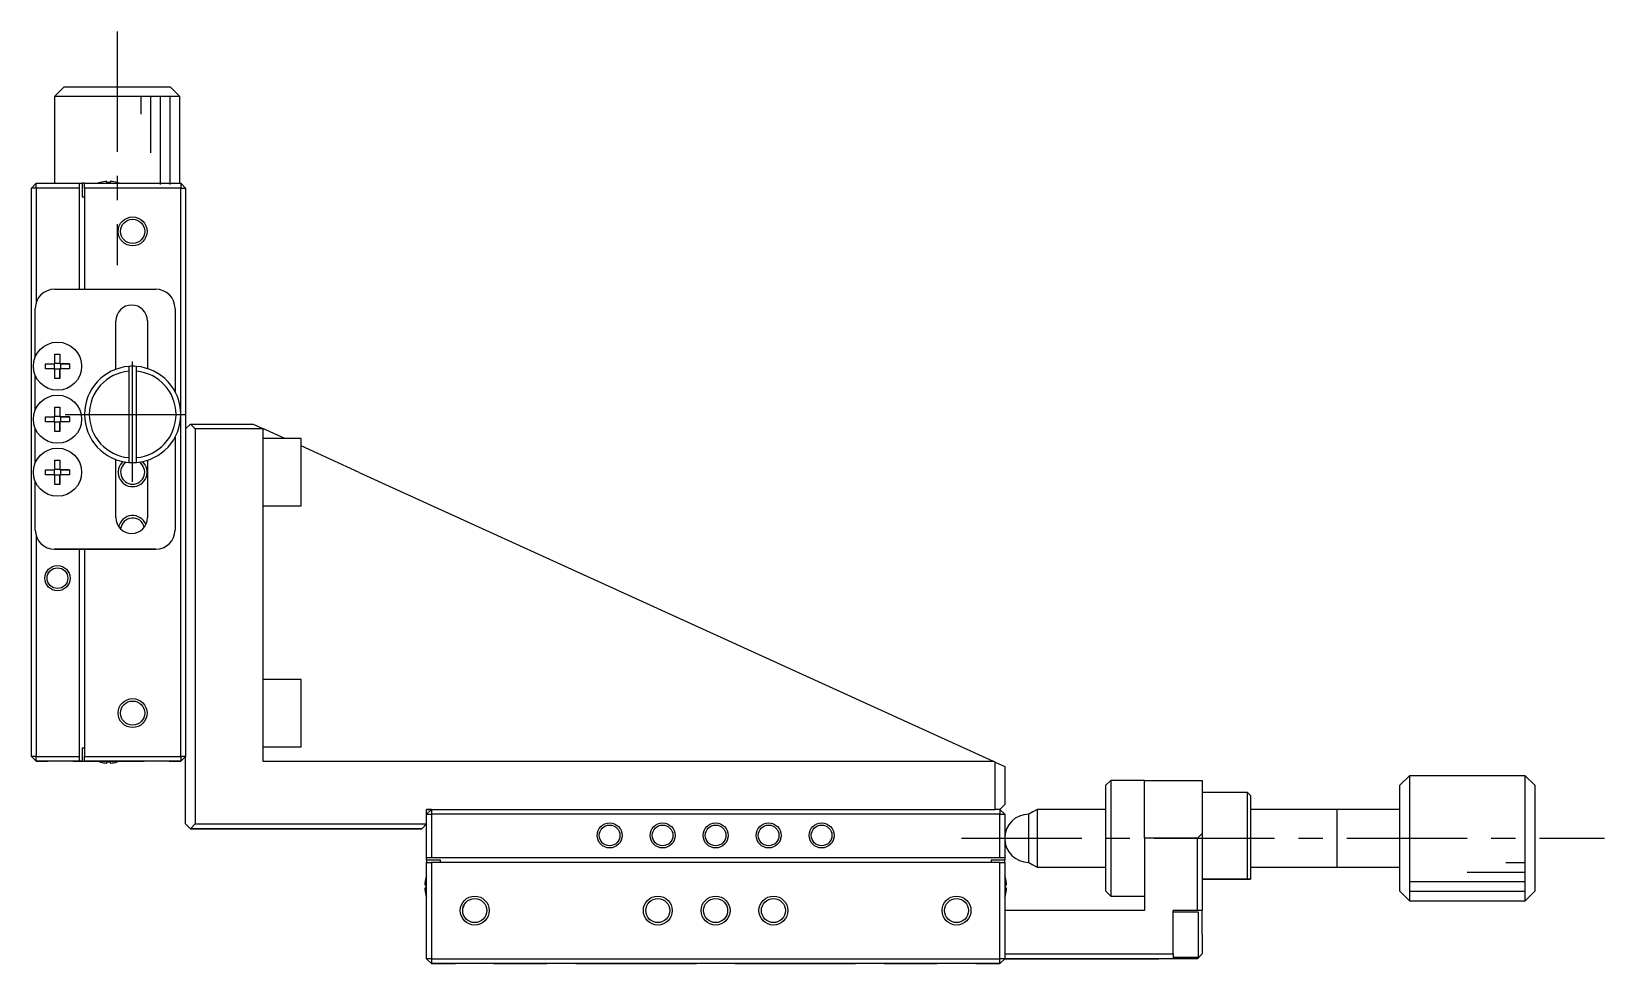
# Model space of a CAD drawing. Extents: x -216 to 381, y 30 to 513.
# Drawn here: x -215.5 to -52.3, y 233.8 to 330.5 of the extents above; entities that cross this region are included whole.
import ezdxf

# ---------------------------------------------------------------- set-up
doc = ezdxf.new("R2010")
doc.units = 0
doc.header["$LTSCALE"] = 10
doc.linetypes.add('CENTER', pattern=[2, 1.25, -0.25, 0.25, -0.25])
doc.layers.get('0').update_dxf_attribs({"linetype": 'CONTINUOUS'})
doc.layers.add('CENTER', color=1, linetype='CENTER')

msp = doc.modelspace()

# ---------------------------------------------------------------- linework, layer by layer
at = {"color": 7, "linetype": 'CONTINUOUS'}
for p, q in [((-212.100137, 324.799082), (-213.100137, 323.799082)), ((-206.541269, 323.799082), (-213.100137, 323.799082)), ((-213.100137, 323.799082), (-213.100137, 314.799082)), ((-212.100137, 324.799082), (-206.550326, 324.799082)), ((-206.550326, 324.799082), (-201.100137, 324.799082)), ((-200.100137, 323.799082), (-206.541269, 323.799082)), ((-200.100137, 323.799082), (-201.100137, 324.799082)), ((-200.100137, 314.799083), (-200.100137, 323.799082)), ((-215.000137, 314.799083), (-215.500137, 314.299083)), ((-215.500137, 255.299083), (-215.500137, 314.299083)), ((-215.000137, 314.299083), (-215.500137, 314.299083)), ((-215.000137, 314.299083), (-215.000137, 314.799083)), ((-215.000137, 314.799083), (-210.500137, 314.799083)), ((-215.000137, 314.299083), (-215.000137, 302.423582)), ((-210.500137, 314.299083), (-215.000137, 314.299083)), ((-210.500137, 314.299083), (-210.500137, 314.799083)), ((-210.500137, 314.799083), (-210.250137, 314.799083)), ((-210.500137, 303.799083), (-210.500137, 314.299083)), ((-210.250137, 314.799083), (-210.250137, 313.399083)), ((-210.000137, 314.799083), (-210.250137, 314.799083)), ((-210.000137, 314.799083), (-200.000137, 314.799083)), ((-210.000137, 314.299083), (-210.000137, 314.799083)), ((-200.000137, 314.299083), (-210.000137, 314.299083)), ((-210.000137, 314.299083), (-210.000137, 303.799083)), ((-208.386498, 314.868604), (-208.388753, 314.873227)), ((-207.680137, 314.868604), (-207.680137, 314.988941)), ((-207.320137, 314.868604), (-207.680137, 314.868604)), ((-207.320137, 314.988941), (-207.320137, 314.868604)), ((-206.611521, 314.873227), (-206.613775, 314.868604)), ((-200.000137, 314.799083), (-200.000137, 314.299083)), ((-200.000137, 314.799083), (-199.500137, 314.299083)), ((-200.000137, 290.799083), (-200.000137, 314.299083)), ((-200.000137, 314.299083), (-199.500137, 314.299083)), ((-199.500137, 314.299083), (-199.500137, 255.299083)), ((-210.250137, 313.399083), (-210.000137, 313.399082)), ((-213.100137, 303.799083), (-202.600137, 303.799083)), ((-215.100137, 296.778878), (-215.100137, 301.799083)), ((-206.750137, 295.482831), (-206.750137, 300.499083)), ((-203.450137, 300.499083), (-203.450137, 295.552765)), ((-200.600137, 301.799083), (-200.600137, 293.173951)), ((-214.058726, 296.059083), (-213.060137, 296.059083)), ((-214.058726, 295.539083), (-214.058726, 296.059083)), ((-214.058726, 296.059083), (-213.101512, 296.059083)), ((-213.060137, 295.539083), (-214.058726, 295.539083)), ((-213.101512, 296.059083), (-213.060137, 296.059083)), ((-213.101512, 295.539083), (-213.101512, 296.059083)), ((-213.060137, 297.057672), (-212.540137, 297.057672)), ((-213.060137, 296.059083), (-213.060137, 297.057672)), ((-213.060137, 296.100457), (-212.540137, 296.100457)), ((-213.060137, 294.540493), (-213.060137, 295.539083)), ((-212.540137, 295.497708), (-213.060137, 295.497708)), ((-212.540137, 297.057672), (-212.540137, 296.059083)), ((-212.540137, 297.057672), (-212.540137, 296.100457)), ((-212.540137, 296.100457), (-212.540137, 296.059083)), ((-212.540137, 296.059083), (-211.541547, 296.059083)), ((-212.540137, 296.059083), (-212.498762, 296.059083)), ((-212.540137, 295.539083), (-212.540137, 294.540493)), ((-211.541547, 295.539083), (-212.540137, 295.539083)), ((-212.540137, 295.539083), (-212.540137, 295.497708)), ((-212.540137, 294.540493), (-212.540137, 295.497708)), ((-211.541547, 296.059083), (-212.498762, 296.059083)), ((-212.498762, 296.059083), (-212.498762, 295.539083)), ((-211.541547, 296.059083), (-211.541547, 295.539083)), ((-205.400137, 295.783057), (-205.400137, 295.281269)), ((-204.600137, 295.281269), (-204.600137, 295.783057)), ((-215.100137, 291.278878), (-215.100137, 294.819287)), ((-212.540137, 294.540493), (-213.060137, 294.540493)), ((-205.400137, 295.281269), (-205.400137, 286.316896)), ((-204.600137, 286.316896), (-204.600137, 295.281269)), ((-213.060137, 291.557672), (-212.540137, 291.557672)), ((-213.060137, 290.559083), (-213.060137, 291.557672)), ((-213.060137, 290.600457), (-212.540137, 290.600457)), ((-212.540137, 291.557672), (-212.540137, 290.559083)), ((-212.540137, 291.557672), (-212.540137, 290.600457)), ((-212.540137, 290.600457), (-212.540137, 290.559083)), ((-200.000137, 255.299083), (-200.000137, 290.799083)), ((-215.100137, 285.778878), (-215.100137, 289.319287)), ((-214.058726, 290.559083), (-213.060137, 290.559083)), ((-214.058726, 290.039083), (-214.058726, 290.559083)), ((-214.058726, 290.559083), (-213.101512, 290.559083)), ((-213.060137, 290.039083), (-214.058726, 290.039083)), ((-213.101512, 290.559083), (-213.060137, 290.559083)), ((-213.101512, 290.039083), (-213.101512, 290.559083)), ((-213.060137, 289.040493), (-213.060137, 290.039083)), ((-212.540137, 289.997708), (-213.060137, 289.997708)), ((-212.540137, 289.040493), (-213.060137, 289.040493)), ((-212.540137, 290.559083), (-211.541547, 290.559083)), ((-212.540137, 290.559083), (-212.498762, 290.559083)), ((-212.540137, 290.039083), (-212.540137, 289.040493)), ((-211.541547, 290.039083), (-212.540137, 290.039083)), ((-212.540137, 290.039083), (-212.540137, 289.997708)), ((-212.540137, 289.040493), (-212.540137, 289.997708)), ((-211.541547, 290.559083), (-212.498762, 290.559083)), ((-212.498762, 290.559083), (-212.498762, 290.039083)), ((-211.541547, 290.559083), (-211.541547, 290.039083)), ((-199.000137, 289.799083), (-199.500137, 289.299083)), ((-198.500137, 289.299083), (-199.000137, 289.799083)), ((-199.000137, 289.799083), (-192.500137, 289.799083)), ((-198.500137, 289.299083), (-198.500137, 248.299083)), ((-191.500137, 289.299083), (-198.500137, 289.299083)), ((-192.500137, 289.799083), (-191.500137, 289.343356)), ((-191.500137, 289.343356), (-191.500137, 289.299083)), ((-189.20869, 288.299084), (-191.500137, 289.343356)), ((-191.500137, 289.299083), (-191.500137, 254.799083)), ((-200.600137, 288.424214), (-200.600137, 278.799083)), ((-187.500137, 288.299084), (-191.500137, 288.299084)), ((-187.500137, 281.299084), (-187.500137, 288.299084)), ((-181.500137, 284.786094), (-187.500137, 287.520451)), ((-213.060137, 286.057672), (-212.540137, 286.057672)), ((-213.060137, 285.059083), (-213.060137, 286.057672)), ((-212.540137, 286.057672), (-212.540137, 285.059083)), ((-212.540137, 286.057672), (-212.540137, 285.100457)), ((-206.750137, 280.099083), (-206.750137, 286.115334)), ((-205.400137, 286.316896), (-205.400137, 285.815108)), ((-204.600137, 285.815108), (-204.600137, 286.316896)), ((-203.450137, 286.0454), (-203.450137, 280.099083)), ((-214.058726, 285.059083), (-213.060137, 285.059083)), ((-214.058726, 284.539083), (-214.058726, 285.059083)), ((-214.058726, 285.059083), (-213.101512, 285.059083)), ((-213.060137, 284.539083), (-214.058726, 284.539083)), ((-213.101512, 285.059083), (-213.060137, 285.059083)), ((-213.101512, 284.539083), (-213.101512, 285.059083)), ((-213.060137, 285.100457), (-212.540137, 285.100457)), ((-213.060137, 283.540493), (-213.060137, 284.539083)), ((-212.540137, 284.497708), (-213.060137, 284.497708)), ((-212.540137, 285.100457), (-212.540137, 285.059083)), ((-212.540137, 285.059083), (-211.541547, 285.059083)), ((-212.540137, 285.059083), (-212.498762, 285.059083)), ((-212.540137, 284.539083), (-212.540137, 283.540493)), ((-211.541547, 284.539083), (-212.540137, 284.539083)), ((-212.540137, 284.539083), (-212.540137, 284.497708)), ((-212.540137, 283.540493), (-212.540137, 284.497708)), ((-211.541547, 285.059083), (-212.498762, 285.059083)), ((-212.498762, 285.059083), (-212.498762, 284.539083)), ((-211.541547, 285.059083), (-211.541547, 284.539083)), ((-181.500137, 284.786094), (-115.699646, 254.799083)), ((-215.100137, 278.799083), (-215.100137, 283.819287)), ((-212.540137, 283.540493), (-213.060137, 283.540493)), ((-191.500137, 281.299084), (-187.500137, 281.299084)), ((-215.000137, 278.174583), (-215.000137, 255.299083)), ((-202.600137, 276.799083), (-213.100137, 276.799083)), ((-213.100137, 276.799083), (-210.500137, 276.799083)), ((-210.500137, 276.799083), (-210.000137, 276.799083)), ((-210.500137, 255.299083), (-210.500137, 276.799083)), ((-210.000137, 276.799083), (-202.600137, 276.799083)), ((-210.000137, 276.799083), (-210.000137, 255.299083)), ((-187.500137, 263.299084), (-191.500137, 263.299084)), ((-187.500137, 256.299084), (-187.500137, 263.299084)), ((-215.000137, 254.799083), (-215.500137, 255.299083)), ((-215.000137, 255.299083), (-215.500137, 255.299083)), ((-215.500137, 255.299083), (-215.150137, 254.949083)), ((-215.500137, 255.299082), (-215.000137, 254.799082)), ((-215.150137, 254.949082), (-215.500137, 255.299082)), ((-215.000137, 254.799083), (-215.000137, 255.299083)), ((-215.000137, 255.299083), (-210.500137, 255.299083)), ((-210.500137, 254.799083), (-215.000137, 254.799083)), ((-215.000137, 254.799082), (-213.800132, 254.799082)), ((-211.200142, 254.799082), (-210.500137, 254.799082)), ((-210.750137, 254.799083), (-210.500137, 254.799083)), ((-210.750137, 254.799083), (-210.500137, 254.799083)), ((-210.500137, 254.799083), (-210.500137, 255.299083)), ((-210.250137, 254.799083), (-210.500137, 254.799083)), ((-210.500137, 254.799082), (-210.250137, 254.799082)), ((-210.250137, 256.199083), (-210.250137, 254.799083)), ((-210.250137, 256.199083), (-210.000137, 256.199083)), ((-210.250137, 256.199083), (-210.000137, 256.199083)), ((-210.250137, 254.799083), (-210.000137, 254.799083)), ((-210.250137, 254.799082), (-210.000137, 254.799082)), ((-210.000137, 255.299083), (-200.000137, 255.299083)), ((-210.000137, 254.799083), (-210.000137, 255.299083)), ((-200.000137, 254.799083), (-210.000137, 254.799083)), ((-210.000137, 254.799083), (-207.450137, 254.799083)), ((-210.000137, 254.799083), (-209.750137, 254.799083)), ((-210.000137, 254.799083), (-209.750137, 254.799083)), ((-209.300137, 254.799082), (-208.61369, 254.799082)), ((-208.61369, 254.799082), (-209.300137, 254.799082)), ((-208.388753, 254.724938), (-208.386498, 254.729561)), ((-208.388753, 254.724938), (-208.386498, 254.729561)), ((-207.680137, 254.729561), (-207.320137, 254.729561)), ((-207.680137, 254.609224), (-207.680137, 254.729561)), ((-207.450137, 254.799083), (-204.700137, 254.799083)), ((-207.320137, 254.729561), (-207.320137, 254.609224)), ((-206.613775, 254.729561), (-206.611521, 254.724938)), ((-206.613775, 254.729561), (-206.611521, 254.724938)), ((-206.386584, 254.799082), (-204.700137, 254.799082)), ((-206.386584, 254.799082), (-204.700137, 254.799082)), ((-204.500137, 254.799083), (-204.700137, 254.799083)), ((-204.700137, 254.799082), (-203.800132, 254.799082)), ((-204.500137, 254.799082), (-204.700137, 254.799082)), ((-201.200142, 254.799082), (-200.000137, 254.799082)), ((-200.000137, 255.299083), (-200.000137, 254.799083)), ((-199.500137, 255.299083), (-200.000137, 254.799083)), ((-199.500137, 255.299083), (-200.000137, 255.299083)), ((-199.500137, 255.299082), (-200.000137, 254.799082)), ((-199.500137, 248.299083), (-199.500137, 255.299083)), ((-191.500137, 256.299084), (-187.500137, 256.299084)), ((-191.500137, 254.799083), (-115.699646, 254.799083)), ((-115.500137, 254.708161), (-115.699646, 254.799083)), ((-115.500137, 249.799083), (-115.500137, 254.708161)), ((-115.500137, 254.708161), (-114.500137, 254.252435)), ((-114.500137, 254.252435), (-114.500137, 250.299083)), ((-72.500137, 253.299082), (-73.500137, 252.299082)), ((-72.500137, 253.299082), (-72.500137, 246.740215)), ((-60.500137, 253.299082), (-72.500137, 253.299082)), ((-60.500137, 240.299082), (-60.500137, 253.299082)), ((-59.500137, 252.299082), (-60.500137, 253.299082)), ((-103.500137, 252.799082), (-104.000137, 252.299082)), ((-104.000137, 241.299082), (-104.000137, 252.299082)), ((-103.500137, 252.799082), (-103.500137, 240.799082)), ((-100.000137, 252.799082), (-103.500137, 252.799082)), ((-100.000137, 252.799082), (-94.000137, 252.799082)), ((-100.000137, 246.799083), (-100.000137, 252.799082)), ((-94.000137, 252.799082), (-94.000137, 247.299083)), ((-89.300137, 251.549082), (-94.000137, 251.549082)), ((-89.300137, 242.549082), (-89.300137, 251.549082)), ((-89.000137, 251.249082), (-89.300137, 251.549082)), ((-73.500137, 246.749271), (-73.500137, 252.299082)), ((-59.500137, 252.299082), (-59.500137, 241.299082)), ((-174.000137, 249.799083), (-174.500137, 249.299083)), ((-174.500137, 249.799083), (-115.500137, 249.799083)), ((-174.500137, 248.299083), (-174.500137, 249.799083)), ((-174.000137, 249.799082), (-174.500137, 249.799082)), ((-174.000137, 249.799083), (-174.000137, 249.299083)), ((-115.000137, 249.799083), (-115.500137, 249.799083)), ((-115.000137, 249.799083), (-114.500137, 250.299083)), ((-114.500137, 250.299082), (-115.000137, 249.799082)), ((-115.000137, 249.799083), (-114.500137, 249.299083)), ((-115.000137, 249.799083), (-115.000137, 249.299083)), ((-111.134112, 249.799082), (-111.567124, 249.549082)), ((-111.134112, 249.799082), (-111.134112, 246.771913)), ((-104.000137, 249.799082), (-111.134112, 249.799082)), ((-89.000137, 251.249082), (-89.000137, 242.549082)), ((-79.995137, 249.799082), (-89.000137, 249.799082)), ((-73.500137, 249.799082), (-80.005137, 249.799082)), ((-80.000137, 243.799077), (-80.000137, 249.799088)), ((-199.500137, 248.299083), (-199.000137, 247.799083)), ((-199.000137, 247.799082), (-199.500137, 248.299082)), ((-199.000137, 247.799083), (-198.500137, 248.299083)), ((-198.500137, 248.299083), (-174.500137, 248.299083)), ((-174.500137, 248.299083), (-175.000137, 247.799083)), ((-175.000137, 247.799082), (-174.500137, 248.299082)), ((-174.500137, 249.299083), (-174.000137, 249.299083)), ((-174.500137, 244.799083), (-174.500137, 248.299083)), ((-115.000137, 249.299083), (-174.000137, 249.299083)), ((-174.000137, 249.299083), (-174.000137, 244.799083)), ((-115.000137, 249.299083), (-114.500137, 249.299083)), ((-115.000137, 244.799083), (-115.000137, 249.299083)), ((-114.500137, 249.299083), (-114.500137, 244.799083)), ((-111.567124, 249.549082), (-112.000137, 249.299082)), ((-112.000137, 246.776441), (-112.000137, 249.299082)), ((-175.000137, 247.799083), (-199.000137, 247.799083)), ((-199.000137, 247.799082), (-175.000137, 247.799082)), ((-112.000137, 244.299082), (-112.000137, 246.776441)), ((-111.134112, 246.771913), (-111.134112, 243.799082)), ((-100.000137, 246.799083), (-100.000137, 239.299083)), ((-94.500137, 246.799083), (-100.000137, 246.799083)), ((-94.500137, 246.799083), (-94.000137, 247.299083)), ((-94.500137, 239.299083), (-94.500137, 246.799083)), ((-94.000137, 247.299083), (-94.000137, 239.299083)), ((-73.500137, 241.299082), (-73.500137, 246.749271)), ((-72.500137, 246.740215), (-72.500137, 240.299082)), ((-174.500137, 244.799083), (-174.000137, 244.799083)), ((-174.500137, 244.799083), (-173.000137, 244.799083)), ((-174.500137, 244.549083), (-174.500137, 244.799083)), ((-174.500137, 244.549083), (-173.100137, 244.549083)), ((-174.500137, 244.549083), (-173.100137, 244.549083)), ((-174.500137, 244.549083), (-174.500137, 244.299082)), ((-174.500137, 234.299083), (-174.500137, 244.299083)), ((-174.500137, 244.299083), (-174.000137, 244.299083)), ((-174.000137, 244.799083), (-115.000137, 244.799083)), ((-174.000137, 244.299083), (-174.000137, 234.299083)), ((-115.000137, 244.299083), (-174.000137, 244.299083)), ((-173.500137, 244.799083), (-173.000137, 244.799083)), ((-173.500137, 244.799083), (-165.500137, 244.799083)), ((-173.100137, 244.549083), (-173.100137, 244.299082)), ((-166.000137, 244.799083), (-123.000137, 244.799083)), ((-165.984868, 244.799083), (-165.500137, 244.799083)), ((-123.500137, 244.799083), (-123.000137, 244.799083)), ((-123.500137, 244.799083), (-115.500137, 244.799083)), ((-116.000137, 244.799083), (-114.500137, 244.799083)), ((-115.984868, 244.799083), (-115.500137, 244.799083)), ((-115.900137, 244.549083), (-114.500137, 244.549083)), ((-115.900137, 244.549083), (-115.900137, 244.299082)), ((-115.900137, 244.549083), (-114.500137, 244.549083)), ((-115.000137, 244.799083), (-114.500137, 244.799083)), ((-115.000137, 234.299083), (-115.000137, 244.299083)), ((-115.000137, 244.299083), (-114.500137, 244.299083)), ((-114.500137, 244.799083), (-114.500137, 244.549083)), ((-114.500137, 244.299082), (-114.500137, 244.549083)), ((-114.500137, 244.299083), (-114.500137, 234.299083)), ((-112.000137, 244.299082), (-111.567124, 244.049082)), ((-111.567124, 244.049082), (-111.134112, 243.799082)), ((-111.134112, 243.799082), (-104.000137, 243.799082)), ((-89.000137, 243.799082), (-80.000137, 243.799082)), ((-80.005137, 243.799082), (-80.000137, 243.799082)), ((-80.000137, 243.799082), (-73.500137, 243.799082)), ((-80.000137, 243.799082), (-79.995137, 243.799082)), ((-174.689996, 241.979083), (-174.569659, 241.979083)), ((-174.689996, 241.979083), (-174.569659, 241.979082)), ((-174.569659, 241.619083), (-174.689996, 241.619083)), ((-174.574281, 242.687698), (-174.569659, 242.685444)), ((-174.574281, 242.687698), (-174.569659, 242.685444)), ((-174.569659, 241.979083), (-174.569659, 241.619083)), ((-114.430615, 242.685444), (-114.425993, 242.687698)), ((-114.430615, 242.685444), (-114.425993, 242.687698)), ((-114.430615, 241.979083), (-114.310278, 241.979083)), ((-114.430615, 241.619083), (-114.430615, 241.979083)), ((-114.310278, 241.979083), (-114.430615, 241.979082)), ((-114.310278, 241.619083), (-114.430615, 241.619083)), ((-94.000137, 242.549082), (-89.300137, 242.549082)), ((-89.300137, 242.549082), (-94.000137, 242.549082)), ((-89.000137, 242.549082), (-89.300137, 242.549082)), ((-89.300137, 242.549082), (-89.000137, 242.549082)), ((-174.569659, 240.912721), (-174.574281, 240.910467)), ((-114.425993, 240.910467), (-114.430615, 240.912721)), ((-104.000137, 241.299082), (-103.500137, 240.799082)), ((-103.500137, 240.799082), (-100.000137, 240.799082)), ((-73.500137, 241.299082), (-72.500137, 240.299082)), ((-72.500137, 240.299082), (-60.500137, 240.299082)), ((-60.500137, 240.299082), (-59.500137, 241.299082)), ((-100.000137, 239.299083), (-114.500137, 239.299083)), ((-94.500137, 239.299083), (-97.000137, 239.299083)), ((-97.000137, 234.799083), (-97.000137, 239.299083)), ((-94.000137, 239.299083), (-97.000137, 239.299083)), ((-94.400137, 239.149082), (-97.000137, 239.149082)), ((-94.000137, 239.299083), (-94.500137, 239.299083)), ((-94.400137, 234.449082), (-94.400137, 239.149082)), ((-94.000137, 236.799082), (-94.000137, 239.299083)), ((-94.000137, 236.799082), (-94.000137, 234.799082)), ((-174.500137, 234.299083), (-174.000137, 233.799083)), ((-174.000137, 234.299083), (-174.500137, 234.299083)), ((-174.500137, 234.299082), (-174.000137, 233.799082)), ((-174.000137, 234.299083), (-115.000137, 234.299083)), ((-174.000137, 234.299083), (-174.000137, 233.799083)), ((-115.000137, 233.799083), (-174.000137, 233.799083)), ((-174.000137, 233.799082), (-171.500132, 233.799082)), ((-167.500142, 233.799082), (-162.000132, 233.799082)), ((-159.000142, 233.799082), (-146.500132, 233.799082)), ((-142.500142, 233.799082), (-130.000132, 233.799082)), ((-127.000142, 233.799082), (-121.500132, 233.799082)), ((-117.500142, 233.799082), (-115.000137, 233.799082)), ((-115.000137, 233.799083), (-115.000137, 234.299083)), ((-114.500137, 234.299083), (-115.000137, 234.299083)), ((-115.000137, 233.799083), (-114.500137, 234.299083)), ((-115.000137, 233.799082), (-114.500137, 234.299082)), ((-114.500137, 234.799083), (-97.000137, 234.799083)), ((-97.000137, 234.299083), (-114.500137, 234.299083)), ((-114.500137, 234.299082), (-98.500132, 234.299082)), ((-97.000137, 234.799083), (-97.000137, 234.299083)), ((-97.000137, 234.449082), (-94.400137, 234.449082)), ((-94.500137, 234.299082), (-97.000137, 234.299082)), ((-94.500137, 234.299082), (-95.500142, 234.299082)), ((-94.500137, 234.299082), (-94.000137, 234.799082)), ((-94.000137, 234.799082), (-94.500137, 234.299082))]:
    msp.add_line(p, q, dxfattribs=at)
at = {"color": 3, "linetype": 'CONTINUOUS'}
for p, q in [((-204.100137, 321.949082), (-204.100137, 323.799082)), ((-203.100137, 317.949082), (-203.100137, 323.799082)), ((-202.100137, 314.649083), (-202.100137, 323.799082)), ((-201.100137, 314.649083), (-201.100137, 323.799082)), ((-66.500137, 243.299082), (-60.500137, 243.299082)), ((-62.500137, 244.299082), (-60.500137, 244.299082)), ((-72.500137, 242.299082), (-60.500137, 242.299082)), ((-72.500137, 241.299082), (-60.500137, 241.299082)), ((-170.645781, 239.799083), (-170.709059, 239.616899))]:
    msp.add_line(p, q, dxfattribs=at)
for centre, radius in [((-205.000137, 309.799083), 1.5), ((-212.800137, 273.799083), 1.3), ((-205.000137, 259.799083), 1.5), ((-155.500137, 247.099083), 1.3), ((-150.000137, 247.099083), 1.3), ((-144.500137, 247.099083), 1.3), ((-139.000137, 247.099083), 1.3), ((-133.500137, 247.099083), 1.3), ((-169.500137, 239.299083), 1.5), ((-150.500137, 239.299083), 1.5), ((-144.500137, 239.299083), 1.5), ((-138.500137, 239.299083), 1.5), ((-119.500137, 239.299083), 1.5)]:
    msp.add_circle(centre, radius, dxfattribs=at)
at = {"color": 7, "linetype": 'CONTINUOUS'}
for centre, radius in [((-205.000137, 309.799083), 1.25), ((-212.800137, 295.799083), 2.5), ((-212.800137, 290.299083), 2.5), ((-212.800137, 284.799083), 2.5), ((-212.800137, 273.799083), 1.075), ((-205.000137, 259.799083), 1.25), ((-155.500137, 247.099083), 1.075), ((-150.000137, 247.099083), 1.075), ((-144.500137, 247.099083), 1.075), ((-139.000137, 247.099083), 1.075), ((-133.500137, 247.099083), 1.075), ((-169.500137, 239.299083), 1.25), ((-150.500137, 239.299083), 1.25), ((-144.500137, 239.299083), 1.25), ((-138.500137, 239.299083), 1.25), ((-119.500137, 239.299083), 1.25)]:
    msp.add_circle(centre, radius, dxfattribs=at)
for centre, radius, start, end in [((-207.500137, 311.799083), 3.2, 106.122533, 110.364136), ((-207.500137, 311.799083), 3.194933, 93.229709, 106.106712), ((-207.500137, 311.799083), 3.194933, 73.893288, 86.770291), ((-207.500137, 311.799083), 3.2, 69.635865, 73.877467), ((-213.100137, 301.799083), 2, 90, 180), ((-202.600137, 301.799083), 2, 0, 90), ((-205.100137, 300.499083), 1.65, 0, 180), ((-205.000137, 290.799083), 5, 94.588566, 265.411434), ((-205.000137, 290.799083), 5, 85.411434, 94.588566), ((-205.000137, 290.799083), 5, 274.588566, 85.411434), ((-205.000137, 290.799083), 4.5, 95.099689, 264.900311), ((-205.000137, 290.799083), 4.5, 275.099689, 84.900311), ((-205.000137, 284.799083), 1.25, 123.12294, 270), ((-205.000137, 290.799083), 5, 265.411434, 274.588566), ((-205.000137, 284.799083), 1.25, 270, 56.87706), ((-205.100137, 280.099083), 1.65, 180, 0), ((-205.000137, 278.799083), 1.25, 13.934541, 174.86287), ((-213.100137, 278.799083), 2, 180, 270), ((-202.600137, 278.799083), 2, 270, 0), ((-207.500137, 257.799083), 3.2, 249.635867, 253.877467), ((-207.500137, 257.799083), 3.194933, 253.893288, 266.770291), ((-207.500137, 257.799083), 3.194933, 273.229709, 286.106712), ((-207.500137, 257.799083), 3.2, 286.122533, 290.364133), ((-112.000137, 246.799082), 2.5, 90, 180), ((-112.000137, 246.799082), 2.5, 180, 270), ((-171.500137, 241.799083), 3.194933, 163.893288, 176.770291), ((-171.500137, 241.799083), 3.194933, 183.229709, 196.106712), ((-171.500137, 241.799083), 3.2, 159.635865, 163.877467), ((-117.500137, 241.799083), 3.2, 16.122533, 20.364135), ((-117.500137, 241.799083), 3.194933, 3.229709, 16.106712), ((-117.500137, 241.799083), 3.194933, 343.893288, 356.770291), ((-171.500137, 241.799083), 3.2, 196.122533, 200.364135), ((-117.500137, 241.799083), 3.2, 339.635865, 343.877467)]:
    msp.add_arc(centre, radius, start, end, dxfattribs=at)
at = {"color": 3, "linetype": 'CONTINUOUS'}
for centre, start, end in [((-205.000137, 284.799083), 132.598813, 270), ((-205.000137, 284.799083), 270, 47.401187), ((-205.000137, 278.799083), 22.688088, 166.109323)]:
    msp.add_arc(centre, 1.5, start, end, dxfattribs=at)
at = {"layer": 'CENTER', "color": 1, "linetype": 'CENTER'}
for p, q in [((-206.600137, 330.549082), (-206.600137, 306.299082)), ((-205.000137, 283.799083), (-205.000137, 297.799083)), ((-212.000137, 290.799083), (-198.000137, 290.799083)), ((-119.000137, 246.799082), (-52.250137, 246.799082))]:
    msp.add_line(p, q, dxfattribs=at)

doc.saveas('drawing.dxf')
